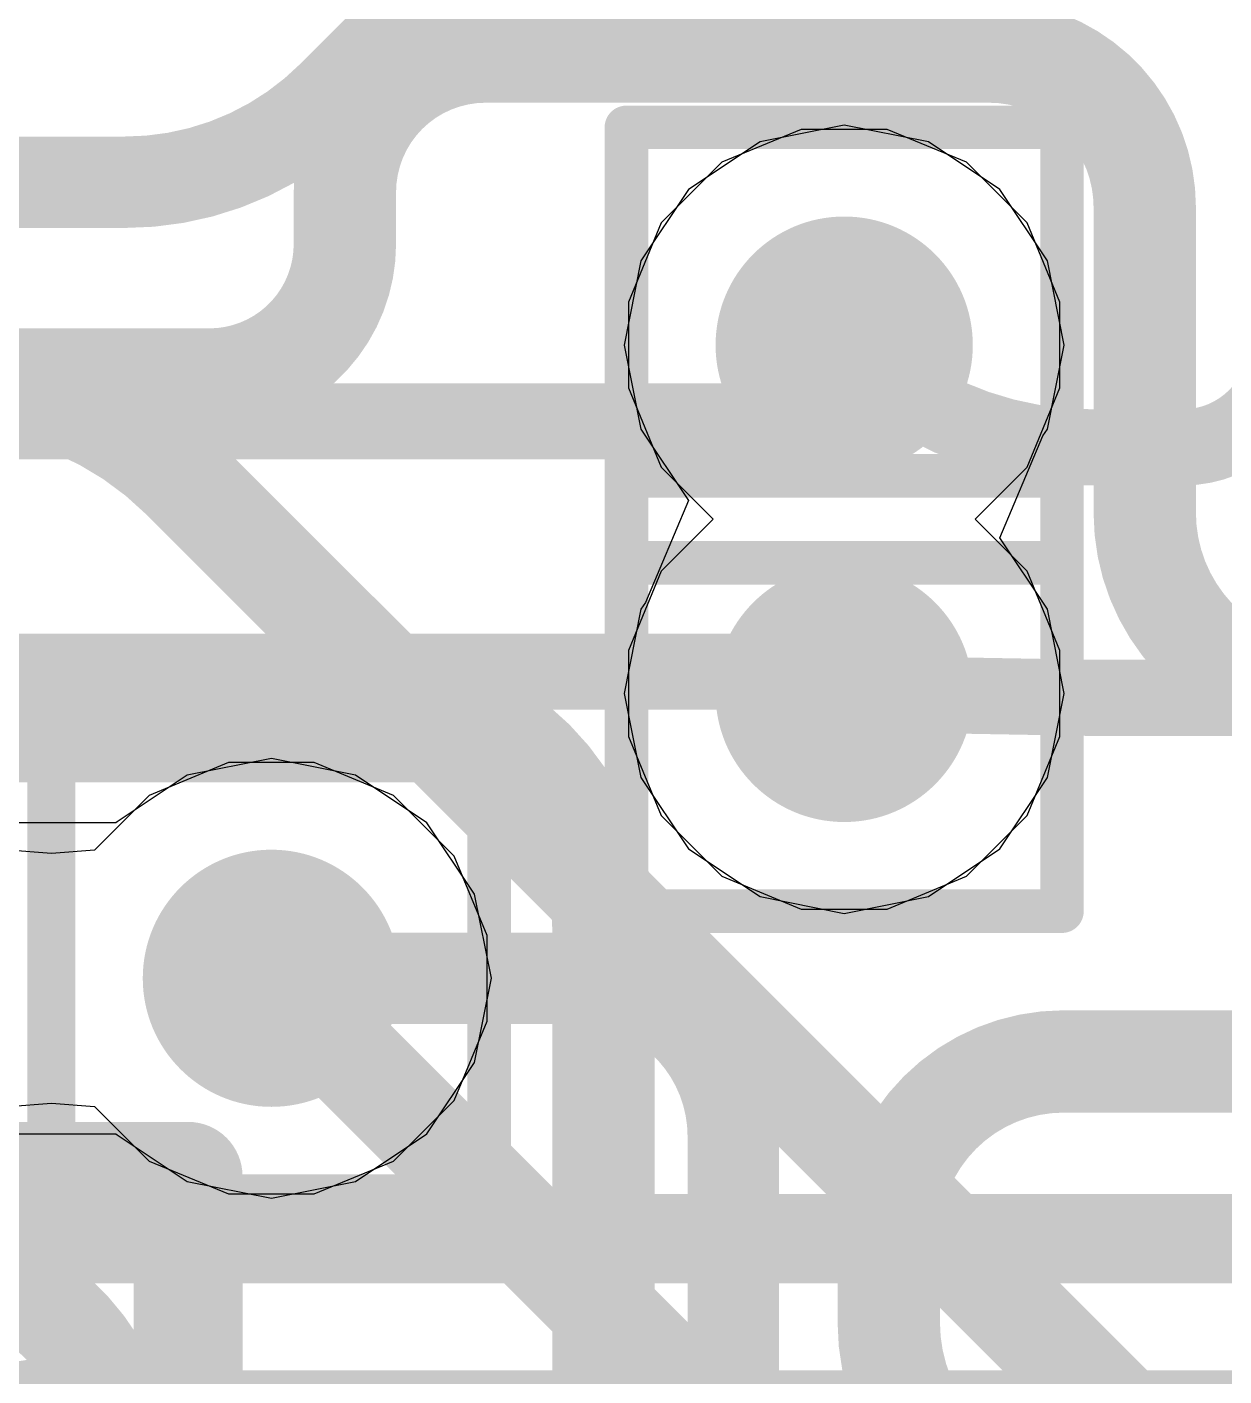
# Model space of a CAD drawing. Header units: inches. Extents: x -6 to 284, y -12 to 154.
# Drawn here: x 62.581 to 63.977, y 1.823 to 3.397 of the extents above; entities that cross this region are included whole.
import ezdxf

# ---------------------------------------------------------------- set-up
doc = ezdxf.new("R2010")
doc.units = ezdxf.units.IN
for name, color, linetype in [('Bottom Layer', 5, 'Continuous'), ('Bottom Overlay', 54, 'Continuous'), ('Drill Drawing', 1, 'Continuous'), ('GND-1', 16, 'Continuous'), ('GND-2', 90, 'Continuous'), ('GND-3', 216, 'Continuous'), ('GND-4', 54, 'Continuous'), ('PWR-1', 156, 'Continuous'), ('PWR-2', 130, 'Continuous'), ('Signal L1', 76, 'Continuous'), ('Signal L2', 6, 'Continuous'), ('Top Layer', 1, 'Continuous'), ('Via Holes', 16, 'Continuous')]:
    doc.layers.add(name, color=color, linetype=linetype)

# ---------------------------------------------------------------- blocks, each defined once
blk = doc.blocks.new('FBGA_153_11_5_13__B_131')
at = {"layer": 'Bottom Overlay'}
for points in [[(2.8750006, 6.4999997, 0.127, 0.127, 0), (5.7500012, 6.4999997, 0.127, 0.127, 0)], [(5.7500012, 3.25000112, 0.127, 0.127, 0), (5.7500012, 6.4999997, 0.127, 0.127, 0)]]:
    blk.add_lwpolyline(points, format="xyseb", dxfattribs=at)
blk.add_lwpolyline([(5.718251199999999, 6.4999997, 0.0635, 0.0635, 1), (5.7817512, 6.4999997, 0.0635, 0.0635, 1)], format="xyseb", close=True, dxfattribs=at)
blk.add_lwpolyline([(5.718251199999999, 6.4999997, 0.0635, 0.0635, 1), (5.7817512, 6.4999997, 0.0635, 0.0635, 1)], format="xyseb", close=True, dxfattribs=at)

msp = doc.modelspace()

# ---------------------------------------------------------------- hatches: boundary and pattern name
at = {"layer": 'Bottom Layer'}
h = msp.add_hatch(color=5, dxfattribs=at)
edge = h.paths.add_edge_path()
edge.add_arc((63.53442969999999, 3.02537876), 0.1499997, 0, 360)
h = msp.add_hatch(color=5, dxfattribs=at)
edge = h.paths.add_edge_path()
edge.add_arc((63.53443224, 2.61897876), 0.1499997, 0, 360)
h = msp.add_hatch(color=5, dxfattribs=at)
edge = h.paths.add_edge_path()
edge.add_arc((62.86641731999999, 2.28669342), 0.1499997, 0, 360)
at = {"layer": 'GND-1'}
h = msp.add_hatch(color=16, dxfattribs=at)
edge = h.paths.add_edge_path()
edge.add_arc((63.53442969999999, 3.02537876), 0.1499997, 0, 360)
h = msp.add_hatch(color=16, dxfattribs=at)
edge = h.paths.add_edge_path()
edge.add_arc((63.53443224, 2.61897876), 0.1499997, 0, 360)
h = msp.add_hatch(color=16, dxfattribs=at)
edge = h.paths.add_edge_path()
edge.add_arc((62.86641731999999, 2.28669342), 0.1499997, 0, 360)
at = {"layer": 'GND-2'}
h = msp.add_hatch(color=90, dxfattribs=at)
edge = h.paths.add_edge_path()
edge.add_arc((63.53442969999999, 3.02537876), 0.1499997, 0, 360)
h = msp.add_hatch(color=90, dxfattribs=at)
edge = h.paths.add_edge_path()
edge.add_arc((63.53443224, 2.61897876), 0.1499997, 0, 360)
h = msp.add_hatch(color=90, dxfattribs=at)
edge = h.paths.add_edge_path()
edge.add_arc((62.86641731999999, 2.28669342), 0.1499997, 0, 360)
at = {"layer": 'GND-3'}
h = msp.add_hatch(color=216, dxfattribs=at)
edge = h.paths.add_edge_path()
edge.add_arc((63.53442969999999, 3.02537876), 0.1499997, 0, 360)
h = msp.add_hatch(color=216, dxfattribs=at)
edge = h.paths.add_edge_path()
edge.add_arc((63.53443224, 2.61897876), 0.1499997, 0, 360)
h = msp.add_hatch(color=216, dxfattribs=at)
edge = h.paths.add_edge_path()
edge.add_arc((62.86641731999999, 2.28669342), 0.1499997, 0, 360)
at = {"layer": 'GND-4'}
h = msp.add_hatch(color=54, dxfattribs=at)
edge = h.paths.add_edge_path()
edge.add_arc((63.53442969999999, 3.02537876), 0.1499997, 0, 360)
h = msp.add_hatch(color=54, dxfattribs=at)
edge = h.paths.add_edge_path()
edge.add_arc((63.53443224, 2.61897876), 0.1499997, 0, 360)
h = msp.add_hatch(color=54, dxfattribs=at)
edge = h.paths.add_edge_path()
edge.add_arc((62.86641731999999, 2.28669342), 0.1499997, 0, 360)
at = {"layer": 'PWR-1'}
h = msp.add_hatch(color=156, dxfattribs=at)
edge = h.paths.add_edge_path()
edge.add_arc((63.53442969999999, 3.02537876), 0.1499997, 0, 360)
h = msp.add_hatch(color=156, dxfattribs=at)
edge = h.paths.add_edge_path()
edge.add_arc((63.53443224, 2.61897876), 0.1499997, 0, 360)
h = msp.add_hatch(color=156, dxfattribs=at)
edge = h.paths.add_edge_path()
edge.add_arc((62.86641731999999, 2.28669342), 0.1499997, 0, 360)
at = {"layer": 'PWR-2'}
h = msp.add_hatch(color=130, dxfattribs=at)
edge = h.paths.add_edge_path()
edge.add_arc((63.53442969999999, 3.02537876), 0.1499997, 0, 360)
h = msp.add_hatch(color=130, dxfattribs=at)
edge = h.paths.add_edge_path()
edge.add_arc((63.53443224, 2.61897876), 0.1499997, 0, 360)
h = msp.add_hatch(color=130, dxfattribs=at)
edge = h.paths.add_edge_path()
edge.add_arc((62.86641731999999, 2.28669342), 0.1499997, 0, 360)
at = {"layer": 'Signal L1'}
h = msp.add_hatch(color=76, dxfattribs=at)
edge = h.paths.add_edge_path()
edge.add_arc((63.53442969999999, 3.02537876), 0.1499997, 0, 360)
h = msp.add_hatch(color=76, dxfattribs=at)
edge = h.paths.add_edge_path()
edge.add_arc((63.53443224, 2.61897876), 0.1499997, 0, 360)
h = msp.add_hatch(color=76, dxfattribs=at)
edge = h.paths.add_edge_path()
edge.add_arc((62.86641731999999, 2.28669342), 0.1499997, 0, 360)
at = {"layer": 'Signal L2'}
h = msp.add_hatch(color=6, dxfattribs=at)
edge = h.paths.add_edge_path()
edge.add_arc((63.53442969999999, 3.02537876), 0.1499997, 0, 360)
h = msp.add_hatch(color=6, dxfattribs=at)
edge = h.paths.add_edge_path()
edge.add_arc((63.53443224, 2.61897876), 0.1499997, 0, 360)
h = msp.add_hatch(color=6, dxfattribs=at)
edge = h.paths.add_edge_path()
edge.add_arc((62.86641731999999, 2.28669342), 0.1499997, 0, 360)
at = {"layer": 'Top Layer'}
h = msp.add_hatch(color=1, dxfattribs=at)
edge = h.paths.add_edge_path()
edge.add_arc((63.53442969999999, 3.02537876), 0.1499997, 0, 360)
h = msp.add_hatch(color=1, dxfattribs=at)
edge = h.paths.add_edge_path()
edge.add_arc((63.53443224, 2.61897876), 0.1499997, 0, 360)
h = msp.add_hatch(color=1, dxfattribs=at)
edge = h.paths.add_edge_path()
edge.add_arc((62.86641731999999, 2.28669342), 0.1499997, 0, 360)
at = {"layer": 'Via Holes'}
h = msp.add_hatch(color=7, dxfattribs=at)
edge = h.paths.add_edge_path()
edge.add_arc((63.53442969999999, 3.02537876), 0.07499858, 0, 360)
h = msp.add_hatch(color=7, dxfattribs=at)
edge = h.paths.add_edge_path()
edge.add_arc((63.53443224, 2.61897876), 0.07499858, 0, 360)
h = msp.add_hatch(color=7, dxfattribs=at)
edge = h.paths.add_edge_path()
edge.add_arc((62.86641731999999, 2.28669342), 0.07499858, 0, 360)

# ---------------------------------------------------------------- linework, layer by layer
at = {"layer": 'Bottom Layer'}
for points in [[(62.35333731999999, 1.98302372, 0.10414, 0.10414, 0), (66.15847575999999, 1.98302372, 0.10414, 0.10414, 0)], [(58.21373168, 1.77728372, 0.10414, 0.10414, 0), (65.92685062, 1.77728372, 0.10414, 0.10414, 0)]]:
    msp.add_lwpolyline(points, format="xyseb", dxfattribs=at)
at = {"layer": 'Drill Drawing'}
for points in [[(63.2804297, 3.27937876, 0.0508, 0.0508, 0), (63.7884297, 3.27937876, 0.0508, 0.0508, 0)], [(63.2804297, 2.77137876, 0.0508, 0.0508, 0), (63.2804297, 3.27937876, 0.0508, 0.0508, 0)], [(63.7884297, 2.77137876, 0.0508, 0.0508, 0), (63.7884297, 3.27937876, 0.0508, 0.0508, 0)], [(63.28043224, 2.87297876, 0.0508, 0.0508, 0), (63.78843223999999, 2.87297876, 0.0508, 0.0508, 0)], [(63.28043224, 2.36497876, 0.0508, 0.0508, 0), (63.28043224, 2.87297876, 0.0508, 0.0508, 0)], [(63.78843223999999, 2.36497876, 0.0508, 0.0508, 0), (63.78843223999999, 2.87297876, 0.0508, 0.0508, 0)], [(63.2804297, 2.77137876, 0.0508, 0.0508, 0), (63.7884297, 2.77137876, 0.0508, 0.0508, 0)], [(62.09933732, 2.54069342, 0.0508, 0.0508, 0), (62.60733732, 2.54069342, 0.0508, 0.0508, 0)], [(62.60733732, 2.03269342, 0.0508, 0.0508, 0), (62.60733732, 2.54069342, 0.0508, 0.0508, 0)], [(62.61241732, 2.54069342, 0.0508, 0.0508, 0), (63.12041731999999, 2.54069342, 0.0508, 0.0508, 0)], [(62.61241732, 2.03269342, 0.0508, 0.0508, 0), (62.61241732, 2.54069342, 0.0508, 0.0508, 0)], [(63.12041731999999, 2.03269342, 0.0508, 0.0508, 0), (63.12041731999999, 2.54069342, 0.0508, 0.0508, 0)], [(63.28043224, 2.36497876, 0.0508, 0.0508, 0), (63.78843223999999, 2.36497876, 0.0508, 0.0508, 0)], [(62.09933732, 2.03269342, 0.0508, 0.0508, 0), (62.60733732, 2.03269342, 0.0508, 0.0508, 0)], [(62.61241732, 2.03269342, 0.0508, 0.0508, 0), (63.12041731999999, 2.03269342, 0.0508, 0.0508, 0)]]:
    msp.add_lwpolyline(points, format="xyseb", dxfattribs=at)
for points in [[(63.2677297, 3.27937876, 0.0254, 0.0254, 1), (63.29312969999999, 3.27937876, 0.0254, 0.0254, 1)], [(63.2677297, 3.27937876, 0.0254, 0.0254, 1), (63.29312969999999, 3.27937876, 0.0254, 0.0254, 1)], [(63.77572969999999, 3.27937876, 0.0254, 0.0254, 1), (63.80112969999999, 3.27937876, 0.0254, 0.0254, 1)], [(63.77572969999999, 3.27937876, 0.0254, 0.0254, 1), (63.80112969999999, 3.27937876, 0.0254, 0.0254, 1)], [(63.26773224, 2.87297876, 0.0254, 0.0254, 1), (63.29313224, 2.87297876, 0.0254, 0.0254, 1)], [(63.26773224, 2.87297876, 0.0254, 0.0254, 1), (63.29313224, 2.87297876, 0.0254, 0.0254, 1)], [(63.77573224, 2.87297876, 0.0254, 0.0254, 1), (63.80113224, 2.87297876, 0.0254, 0.0254, 1)], [(63.77573224, 2.87297876, 0.0254, 0.0254, 1), (63.80113224, 2.87297876, 0.0254, 0.0254, 1)], [(63.2677297, 2.77137876, 0.0254, 0.0254, 1), (63.29312969999999, 2.77137876, 0.0254, 0.0254, 1)], [(63.2677297, 2.77137876, 0.0254, 0.0254, 1), (63.29312969999999, 2.77137876, 0.0254, 0.0254, 1)], [(63.77572969999999, 2.77137876, 0.0254, 0.0254, 1), (63.80112969999999, 2.77137876, 0.0254, 0.0254, 1)], [(63.77572969999999, 2.77137876, 0.0254, 0.0254, 1), (63.80112969999999, 2.77137876, 0.0254, 0.0254, 1)], [(62.59463732, 2.54069342, 0.0254, 0.0254, 1), (62.62003732, 2.54069342, 0.0254, 0.0254, 1)], [(62.59463732, 2.54069342, 0.0254, 0.0254, 1), (62.62003732, 2.54069342, 0.0254, 0.0254, 1)], [(62.59971731999999, 2.54069342, 0.0254, 0.0254, 1), (62.62511732, 2.54069342, 0.0254, 0.0254, 1)], [(62.59971731999999, 2.54069342, 0.0254, 0.0254, 1), (62.62511732, 2.54069342, 0.0254, 0.0254, 1)], [(63.10771731999999, 2.54069342, 0.0254, 0.0254, 1), (63.13311732, 2.54069342, 0.0254, 0.0254, 1)], [(63.10771731999999, 2.54069342, 0.0254, 0.0254, 1), (63.13311732, 2.54069342, 0.0254, 0.0254, 1)], [(63.26773224, 2.36497876, 0.0254, 0.0254, 1), (63.29313224, 2.36497876, 0.0254, 0.0254, 1)], [(63.26773224, 2.36497876, 0.0254, 0.0254, 1), (63.29313224, 2.36497876, 0.0254, 0.0254, 1)], [(63.77573224, 2.36497876, 0.0254, 0.0254, 1), (63.80113224, 2.36497876, 0.0254, 0.0254, 1)], [(63.77573224, 2.36497876, 0.0254, 0.0254, 1), (63.80113224, 2.36497876, 0.0254, 0.0254, 1)], [(62.59463732, 2.03269342, 0.0254, 0.0254, 1), (62.62003732, 2.03269342, 0.0254, 0.0254, 1)], [(62.59463732, 2.03269342, 0.0254, 0.0254, 1), (62.62003732, 2.03269342, 0.0254, 0.0254, 1)], [(62.59971731999999, 2.03269342, 0.0254, 0.0254, 1), (62.62511732, 2.03269342, 0.0254, 0.0254, 1)], [(62.59971731999999, 2.03269342, 0.0254, 0.0254, 1), (62.62511732, 2.03269342, 0.0254, 0.0254, 1)], [(63.10771731999999, 2.03269342, 0.0254, 0.0254, 1), (63.13311732, 2.03269342, 0.0254, 0.0254, 1)], [(63.10771731999999, 2.03269342, 0.0254, 0.0254, 1), (63.13311732, 2.03269342, 0.0254, 0.0254, 1)]]:
    msp.add_lwpolyline(points, format="xyseb", close=True, dxfattribs=at)
at = {"layer": 'GND-1'}
for p, q in [((63.48438407999999, 3.27697846), (63.39191029999999, 3.23867526)), ((63.58447531999999, 3.27697846), (63.48438407999999, 3.27697846)), ((63.67694909999999, 3.23867526), (63.58447531999999, 3.27697846)), ((63.39191029999999, 3.23867526), (63.32113319999999, 3.16789816)), ((63.7477262, 3.16789816), (63.67694909999999, 3.23867526)), ((63.32113319999999, 3.16789816), (63.28283, 3.07542438)), ((63.7860294, 3.07542438), (63.7477262, 3.16789816)), ((63.28283, 3.07542438), (63.28283, 2.97533314)), ((63.7860294, 2.97533314), (63.7860294, 3.07542438)), ((63.28283, 2.97533314), (63.32113319999999, 2.88285936)), ((63.7477262, 2.88285936), (63.7860294, 2.97533314)), ((63.32113319999999, 2.88285936), (63.38181634, 2.82217622)), ((63.68704814, 2.8221813), (63.7477262, 2.88285936)), ((63.38181634, 2.82217622), (63.32113574, 2.76149816)), ((63.74772874, 2.76149816), (63.68704814, 2.8221813)), ((63.32113574, 2.76149816), (63.28283253999999, 2.66902438)), ((63.78603193999999, 2.66902438), (63.74772874, 2.76149816)), ((63.28283253999999, 2.66902438), (63.28283253999999, 2.56893314)), ((63.78603193999999, 2.56893314), (63.78603193999999, 2.66902438)), ((63.28283253999999, 2.56893314), (63.32113574, 2.47645936)), ((63.74772874, 2.47645936), (63.78603193999999, 2.56893314)), ((62.81637169999999, 2.53829312), (62.72389792, 2.49998992)), ((62.91646293999999, 2.53829312), (62.81637169999999, 2.53829312)), ((63.00893671999999, 2.49998992), (62.91646293999999, 2.53829312)), ((62.72389792, 2.49998992), (62.66000676, 2.43609876)), ((63.07971381999999, 2.42921282), (63.00893671999999, 2.49998992)), ((63.32113574, 2.47645936), (63.39191284, 2.40568226)), ((63.67695164, 2.40568226), (63.74772874, 2.47645936)), ((62.60987731999999, 2.43240306), (62.55974788, 2.43609876)), ((62.66000676, 2.43609876), (62.60987731999999, 2.43240306)), ((63.11801702, 2.33673904), (63.07971381999999, 2.42921282)), ((63.39191284, 2.40568226), (63.48438662, 2.36737906)), ((63.58447786, 2.36737906), (63.67695164, 2.40568226)), ((63.48438662, 2.36737906), (63.58447786, 2.36737906)), ((63.11801702, 2.2366478), (63.11801702, 2.33673904)), ((63.07971381999999, 2.14417402), (63.11801702, 2.2366478)), ((62.55974788, 2.13728808), (62.60987731999999, 2.14098378)), ((62.60987731999999, 2.14098378), (62.66000676, 2.13728808)), ((63.00893671999999, 2.07339692), (63.07971381999999, 2.14417402)), ((62.66000676, 2.13728808), (62.72389792, 2.07339692)), ((62.72389792, 2.07339692), (62.81637169999999, 2.03509372)), ((62.91646293999999, 2.03509372), (63.00893671999999, 2.07339692)), ((62.81637169999999, 2.03509372), (62.91646293999999, 2.03509372))]:
    msp.add_line(p, q, dxfattribs=at)
at = {"layer": 'GND-2'}
for p, q in [((63.48438407999999, 3.27697846), (63.39191029999999, 3.23867526)), ((63.58447531999999, 3.27697846), (63.48438407999999, 3.27697846)), ((63.67694909999999, 3.23867526), (63.58447531999999, 3.27697846)), ((63.39191029999999, 3.23867526), (63.32113319999999, 3.16789816)), ((63.7477262, 3.16789816), (63.67694909999999, 3.23867526)), ((63.32113319999999, 3.16789816), (63.28283, 3.07542438)), ((63.7860294, 3.07542438), (63.7477262, 3.16789816)), ((63.28283, 3.07542438), (63.28283, 2.97533314)), ((63.7860294, 2.97533314), (63.7860294, 3.07542438)), ((63.28283, 2.97533314), (63.32113319999999, 2.88285936)), ((63.7477262, 2.88285936), (63.7860294, 2.97533314)), ((63.32113319999999, 2.88285936), (63.38181634, 2.82217622)), ((63.68704814, 2.8221813), (63.7477262, 2.88285936)), ((63.38181634, 2.82217622), (63.32113574, 2.76149816)), ((63.74772874, 2.76149816), (63.68704814, 2.8221813)), ((63.32113574, 2.76149816), (63.28283253999999, 2.66902438)), ((63.78603193999999, 2.66902438), (63.74772874, 2.76149816)), ((63.28283253999999, 2.66902438), (63.28283253999999, 2.56893314)), ((63.78603193999999, 2.56893314), (63.78603193999999, 2.66902438)), ((63.28283253999999, 2.56893314), (63.32113574, 2.47645936)), ((63.74772874, 2.47645936), (63.78603193999999, 2.56893314)), ((62.81637169999999, 2.53829312), (62.72389792, 2.49998992)), ((62.91646293999999, 2.53829312), (62.81637169999999, 2.53829312)), ((63.00893671999999, 2.49998992), (62.91646293999999, 2.53829312)), ((62.72389792, 2.49998992), (62.66000676, 2.43609876)), ((63.07971381999999, 2.42921282), (63.00893671999999, 2.49998992)), ((63.32113574, 2.47645936), (63.39191284, 2.40568226)), ((63.67695164, 2.40568226), (63.74772874, 2.47645936)), ((62.60987731999999, 2.43240306), (62.55974788, 2.43609876)), ((62.66000676, 2.43609876), (62.60987731999999, 2.43240306)), ((63.11801702, 2.33673904), (63.07971381999999, 2.42921282)), ((63.39191284, 2.40568226), (63.48438662, 2.36737906)), ((63.58447786, 2.36737906), (63.67695164, 2.40568226)), ((63.48438662, 2.36737906), (63.58447786, 2.36737906)), ((63.11801702, 2.2366478), (63.11801702, 2.33673904)), ((63.07971381999999, 2.14417402), (63.11801702, 2.2366478)), ((62.55974788, 2.13728808), (62.60987731999999, 2.14098378)), ((62.60987731999999, 2.14098378), (62.66000676, 2.13728808)), ((63.00893671999999, 2.07339692), (63.07971381999999, 2.14417402)), ((62.66000676, 2.13728808), (62.72389792, 2.07339692)), ((62.72389792, 2.07339692), (62.81637169999999, 2.03509372)), ((62.91646293999999, 2.03509372), (63.00893671999999, 2.07339692)), ((62.81637169999999, 2.03509372), (62.91646293999999, 2.03509372))]:
    msp.add_line(p, q, dxfattribs=at)
at = {"layer": 'GND-3'}
for p, q in [((63.48438407999999, 3.27697846), (63.39191029999999, 3.23867526)), ((63.58447531999999, 3.27697846), (63.48438407999999, 3.27697846)), ((63.67694909999999, 3.23867526), (63.58447531999999, 3.27697846)), ((63.39191029999999, 3.23867526), (63.32113319999999, 3.16789816)), ((63.7477262, 3.16789816), (63.67694909999999, 3.23867526)), ((63.32113319999999, 3.16789816), (63.28283, 3.07542438)), ((63.7860294, 3.07542438), (63.7477262, 3.16789816)), ((63.28283, 3.07542438), (63.28283, 2.97533314)), ((63.7860294, 2.97533314), (63.7860294, 3.07542438)), ((63.28283, 2.97533314), (63.32113319999999, 2.88285936)), ((63.7477262, 2.88285936), (63.7860294, 2.97533314)), ((63.32113319999999, 2.88285936), (63.38181634, 2.82217622)), ((63.68704814, 2.8221813), (63.7477262, 2.88285936)), ((63.38181634, 2.82217622), (63.32113574, 2.76149816)), ((63.74772874, 2.76149816), (63.68704814, 2.8221813)), ((63.32113574, 2.76149816), (63.28283253999999, 2.66902438)), ((63.78603193999999, 2.66902438), (63.74772874, 2.76149816)), ((63.28283253999999, 2.66902438), (63.28283253999999, 2.56893314)), ((63.78603193999999, 2.56893314), (63.78603193999999, 2.66902438)), ((63.28283253999999, 2.56893314), (63.32113574, 2.47645936)), ((63.74772874, 2.47645936), (63.78603193999999, 2.56893314)), ((62.81637169999999, 2.53829312), (62.72389792, 2.49998992)), ((62.91646293999999, 2.53829312), (62.81637169999999, 2.53829312)), ((63.00893671999999, 2.49998992), (62.91646293999999, 2.53829312)), ((62.72389792, 2.49998992), (62.66000676, 2.43609876)), ((63.07971381999999, 2.42921282), (63.00893671999999, 2.49998992)), ((63.32113574, 2.47645936), (63.39191284, 2.40568226)), ((63.67695164, 2.40568226), (63.74772874, 2.47645936)), ((62.60987731999999, 2.43240306), (62.55974788, 2.43609876)), ((62.66000676, 2.43609876), (62.60987731999999, 2.43240306)), ((63.11801702, 2.33673904), (63.07971381999999, 2.42921282)), ((63.39191284, 2.40568226), (63.48438662, 2.36737906)), ((63.58447786, 2.36737906), (63.67695164, 2.40568226)), ((63.48438662, 2.36737906), (63.58447786, 2.36737906)), ((63.11801702, 2.2366478), (63.11801702, 2.33673904)), ((63.07971381999999, 2.14417402), (63.11801702, 2.2366478)), ((62.55974788, 2.13728808), (62.60987731999999, 2.14098378)), ((62.60987731999999, 2.14098378), (62.66000676, 2.13728808)), ((63.00893671999999, 2.07339692), (63.07971381999999, 2.14417402)), ((62.66000676, 2.13728808), (62.72389792, 2.07339692)), ((62.72389792, 2.07339692), (62.81637169999999, 2.03509372)), ((62.91646293999999, 2.03509372), (63.00893671999999, 2.07339692)), ((62.81637169999999, 2.03509372), (62.91646293999999, 2.03509372))]:
    msp.add_line(p, q, dxfattribs=at)
at = {"layer": 'GND-4'}
for p, q in [((63.48438407999999, 3.27697846), (63.39191029999999, 3.23867526)), ((63.58447531999999, 3.27697846), (63.48438407999999, 3.27697846)), ((63.67694909999999, 3.23867526), (63.58447531999999, 3.27697846)), ((63.39191029999999, 3.23867526), (63.32113319999999, 3.16789816)), ((63.7477262, 3.16789816), (63.67694909999999, 3.23867526)), ((63.32113319999999, 3.16789816), (63.28283, 3.07542438)), ((63.7860294, 3.07542438), (63.7477262, 3.16789816)), ((63.28283, 3.07542438), (63.28283, 2.97533314)), ((63.7860294, 2.97533314), (63.7860294, 3.07542438)), ((63.28283, 2.97533314), (63.32113319999999, 2.88285936)), ((63.7477262, 2.88285936), (63.7860294, 2.97533314)), ((63.32113319999999, 2.88285936), (63.38181634, 2.82217622)), ((63.68704814, 2.8221813), (63.7477262, 2.88285936)), ((63.38181634, 2.82217622), (63.32113574, 2.76149816)), ((63.74772874, 2.76149816), (63.68704814, 2.8221813)), ((63.32113574, 2.76149816), (63.28283253999999, 2.66902438)), ((63.78603193999999, 2.66902438), (63.74772874, 2.76149816)), ((63.28283253999999, 2.66902438), (63.28283253999999, 2.56893314)), ((63.78603193999999, 2.56893314), (63.78603193999999, 2.66902438)), ((63.28283253999999, 2.56893314), (63.32113574, 2.47645936)), ((63.74772874, 2.47645936), (63.78603193999999, 2.56893314)), ((62.81637169999999, 2.53829312), (62.72389792, 2.49998992)), ((62.91646293999999, 2.53829312), (62.81637169999999, 2.53829312)), ((63.00893671999999, 2.49998992), (62.91646293999999, 2.53829312)), ((62.72389792, 2.49998992), (62.66000676, 2.43609876)), ((63.07971381999999, 2.42921282), (63.00893671999999, 2.49998992)), ((63.32113574, 2.47645936), (63.39191284, 2.40568226)), ((63.67695164, 2.40568226), (63.74772874, 2.47645936)), ((62.60987731999999, 2.43240306), (62.55974788, 2.43609876)), ((62.66000676, 2.43609876), (62.60987731999999, 2.43240306)), ((63.11801702, 2.33673904), (63.07971381999999, 2.42921282)), ((63.39191284, 2.40568226), (63.48438662, 2.36737906)), ((63.58447786, 2.36737906), (63.67695164, 2.40568226)), ((63.48438662, 2.36737906), (63.58447786, 2.36737906)), ((63.11801702, 2.2366478), (63.11801702, 2.33673904)), ((63.07971381999999, 2.14417402), (63.11801702, 2.2366478)), ((62.55974788, 2.13728808), (62.60987731999999, 2.14098378)), ((62.60987731999999, 2.14098378), (62.66000676, 2.13728808)), ((63.00893671999999, 2.07339692), (63.07971381999999, 2.14417402)), ((62.66000676, 2.13728808), (62.72389792, 2.07339692)), ((62.72389792, 2.07339692), (62.81637169999999, 2.03509372)), ((62.91646293999999, 2.03509372), (63.00893671999999, 2.07339692)), ((62.81637169999999, 2.03509372), (62.91646293999999, 2.03509372))]:
    msp.add_line(p, q, dxfattribs=at)
at = {"layer": 'PWR-1'}
for p, q in [((63.53442969999999, 3.2819086), (63.43626123999999, 3.26238108)), ((63.63259815999999, 3.26238108), (63.53442969999999, 3.2819086)), ((63.43626123999999, 3.26238108), (63.35303559999999, 3.20677286)), ((63.7158238, 3.20677286), (63.63259815999999, 3.26238108)), ((63.35303559999999, 3.20677286), (63.29742737999999, 3.12354722)), ((63.77143202, 3.12354722), (63.7158238, 3.20677286)), ((63.29742737999999, 3.12354722), (63.27789986, 3.02537876)), ((63.79095954, 3.02537876), (63.77143202, 3.12354722)), ((63.27789986, 3.02537876), (63.29742737999999, 2.9272103)), ((63.77143202, 2.9272103), (63.79095954, 3.02537876)), ((63.29742737999999, 2.9272103), (63.35303559999999, 2.8439872)), ((63.71582634, 2.80037032), (63.76623518, 2.919432819999999)), ((63.76623518, 2.919432819999999), (63.77143202, 2.9272103)), ((63.35303559999999, 2.8439872), (63.30262675999999, 2.7249247)), ((63.77143456, 2.71714722), (63.71582634, 2.80037032)), ((63.30262675999999, 2.7249247), (63.29742991999999, 2.71714722)), ((63.29742991999999, 2.71714722), (63.27790239999999, 2.61897876)), ((63.79096207999999, 2.61897876), (63.77143456, 2.71714722)), ((63.27790239999999, 2.61897876), (63.29742991999999, 2.5208103)), ((63.77143456, 2.5208103), (63.79096207999999, 2.61897876)), ((62.86641731999999, 2.54322326), (62.76824885999999, 2.52369574)), ((62.96458578, 2.52369574), (62.86641731999999, 2.54322326)), ((62.76824885999999, 2.52369574), (62.6867174, 2.46922036)), ((63.04781142, 2.46808752), (62.96458578, 2.52369574)), ((63.29742991999999, 2.5208103), (63.35303814, 2.43758466)), ((63.71582634, 2.43758466), (63.77143456, 2.5208103)), ((62.68502068, 2.46809006), (62.53473396, 2.46808752)), ((62.6867174, 2.46922036), (62.68502068, 2.46809006)), ((63.10341964, 2.38486188), (63.04781142, 2.46808752)), ((63.35303814, 2.43758466), (63.43626378, 2.38197644)), ((63.6326007, 2.38197644), (63.71582634, 2.43758466)), ((63.12294716, 2.28669342), (63.10341964, 2.38486188)), ((63.43626378, 2.38197644), (63.53443224, 2.36244892)), ((63.53443224, 2.36244892), (63.6326007, 2.38197644)), ((63.10341964, 2.18852496), (63.12294716, 2.28669342)), ((63.04781142, 2.10529932), (63.10341964, 2.18852496)), ((62.53473396, 2.10529678), (62.68502068, 2.10529932)), ((62.68502068, 2.10529932), (62.6867174, 2.10416648)), ((62.6867174, 2.10416648), (62.76824885999999, 2.0496911)), ((62.96458578, 2.0496911), (63.04781142, 2.10529932)), ((62.76824885999999, 2.0496911), (62.86641731999999, 2.03016358)), ((62.86641731999999, 2.03016358), (62.96458578, 2.0496911))]:
    msp.add_line(p, q, dxfattribs=at)
at = {"layer": 'PWR-2'}
for p, q in [((63.53442969999999, 3.2819086), (63.43626123999999, 3.26238108)), ((63.63259815999999, 3.26238108), (63.53442969999999, 3.2819086)), ((63.43626123999999, 3.26238108), (63.35303559999999, 3.20677286)), ((63.7158238, 3.20677286), (63.63259815999999, 3.26238108)), ((63.35303559999999, 3.20677286), (63.29742737999999, 3.12354722)), ((63.77143202, 3.12354722), (63.7158238, 3.20677286)), ((63.29742737999999, 3.12354722), (63.27789986, 3.02537876)), ((63.79095954, 3.02537876), (63.77143202, 3.12354722)), ((63.27789986, 3.02537876), (63.29742737999999, 2.9272103)), ((63.77143202, 2.9272103), (63.79095954, 3.02537876)), ((63.29742737999999, 2.9272103), (63.35303559999999, 2.8439872)), ((63.71582634, 2.80037032), (63.76623518, 2.919432819999999)), ((63.76623518, 2.919432819999999), (63.77143202, 2.9272103)), ((63.35303559999999, 2.8439872), (63.30262675999999, 2.7249247)), ((63.77143456, 2.71714722), (63.71582634, 2.80037032)), ((63.30262675999999, 2.7249247), (63.29742991999999, 2.71714722)), ((63.29742991999999, 2.71714722), (63.27790239999999, 2.61897876)), ((63.79096207999999, 2.61897876), (63.77143456, 2.71714722)), ((63.27790239999999, 2.61897876), (63.29742991999999, 2.5208103)), ((63.77143456, 2.5208103), (63.79096207999999, 2.61897876)), ((62.86641731999999, 2.54322326), (62.76824885999999, 2.52369574)), ((62.96458578, 2.52369574), (62.86641731999999, 2.54322326)), ((62.76824885999999, 2.52369574), (62.6867174, 2.46922036)), ((63.04781142, 2.46808752), (62.96458578, 2.52369574)), ((63.29742991999999, 2.5208103), (63.35303814, 2.43758466)), ((63.71582634, 2.43758466), (63.77143456, 2.5208103)), ((62.68502068, 2.46809006), (62.53473396, 2.46808752)), ((62.6867174, 2.46922036), (62.68502068, 2.46809006)), ((63.10341964, 2.38486188), (63.04781142, 2.46808752)), ((63.35303814, 2.43758466), (63.43626378, 2.38197644)), ((63.6326007, 2.38197644), (63.71582634, 2.43758466)), ((63.12294716, 2.28669342), (63.10341964, 2.38486188)), ((63.43626378, 2.38197644), (63.53443224, 2.36244892)), ((63.53443224, 2.36244892), (63.6326007, 2.38197644)), ((63.10341964, 2.18852496), (63.12294716, 2.28669342)), ((63.04781142, 2.10529932), (63.10341964, 2.18852496)), ((62.53473396, 2.10529678), (62.68502068, 2.10529932)), ((62.68502068, 2.10529932), (62.6867174, 2.10416648)), ((62.6867174, 2.10416648), (62.76824885999999, 2.0496911)), ((62.96458578, 2.0496911), (63.04781142, 2.10529932)), ((62.76824885999999, 2.0496911), (62.86641731999999, 2.03016358)), ((62.86641731999999, 2.03016358), (62.96458578, 2.0496911))]:
    msp.add_line(p, q, dxfattribs=at)
at = {"layer": 'Signal L1'}
for points in [[(62.95212454, 3.20373502, 0.11938, 0.11938, -0.4142135623730951), (63.11622885999999, 3.36783934, 0.11938, 0.11938, 0)], [(63.11622885999999, 3.36783934, 0.11938, 0.11938, 0), (63.70326858, 3.36783934, 0.11938, 0.11938, 0)], [(63.70326858, 3.36783934, 0.11938, 0.11938, -0.4142135623730951), (63.88495732, 3.186150599999999, 0.11938, 0.11938, 0)], [(62.95212454, 3.14318142, 0.11938, 0.11938, 0), (62.95212454, 3.20373502, 0.11938, 0.11938, 0)], [(63.88495732, 2.82972764, 0.11938, 0.11938, 0), (63.88495732, 3.186150599999999, 0.11938, 0.11938, 0)], [(62.95212454, 3.14318142, 0.11938, 0.11938, -0.4142135623730951), (62.79413653999999, 2.98519342, 0.11938, 0.11938, 0)], [(62.45814279999999, 2.98519342, 0.11938, 0.11938, 0), (62.79413653999999, 2.98519342, 0.11938, 0.11938, 0)], [(64.06510428, 2.6189686, 0.11938, 0.11938, -0.3691400561989095), (63.88495732, 2.82972764, 0.11938, 0.11938, 0)], [(61.5053126, 2.62197342, 0.11938, 0.11938, 0), (62.97467211999999, 2.62197342, 0.11938, 0.11938, 0)], [(62.97467211999999, 2.62197342, 0.11938, 0.11938, -0.4142135623730951), (63.25374954, 2.342896, 0.11938, 0.11938, 0)], [(63.25374954, 1.57527244, 0.11938, 0.11938, 0), (63.25374954, 2.342896, 0.11938, 0.11938, 0)], [(63.58643366, 1.9859498, 0.11938, 0.11938, -0.4142135623730951), (63.7901315, 2.18964764, 0.11938, 0.11938, 0)], [(63.7901315, 2.18964764, 0.11938, 0.11938, 0), (64.25639675999999, 2.18964764, 0.11938, 0.11938, 0)], [(63.58643366, 1.8850483, 0.11938, 0.11938, 0), (63.58643366, 1.9859498, 0.11938, 0.11938, 0)], [(62.44707094, 1.95649342, 0.11938, 0.11938, -0.4142135623730951), (62.69743366, 1.7061307, 0.11938, 0.11938, 0)], [(63.81126683999999, 1.66021512, 0.11938, 0.11938, -0.4142135623730951), (63.58643366, 1.8850483, 0.11938, 0.11938, 0)]]:
    msp.add_lwpolyline(points, format="xyseb", dxfattribs=at)
for points in [[(63.08638386, 3.36783934, 0.05969, 0.05969, 1), (63.14607385999999, 3.36783934, 0.05969, 0.05969, 1)], [(63.08638386, 3.36783934, 0.05969, 0.05969, 1), (63.14607385999999, 3.36783934, 0.05969, 0.05969, 1)], [(63.67342358, 3.36783934, 0.05969, 0.05969, 1), (63.73311357999999, 3.36783934, 0.05969, 0.05969, 1)], [(63.67342358, 3.36783934, 0.05969, 0.05969, 1), (63.73311357999999, 3.36783934, 0.05969, 0.05969, 1)], [(62.92227953999999, 3.20373502, 0.05969, 0.05969, 1), (62.98196954, 3.20373502, 0.05969, 0.05969, 1)], [(62.92227953999999, 3.20373502, 0.05969, 0.05969, 1), (62.98196954, 3.20373502, 0.05969, 0.05969, 1)], [(63.85511232, 3.186150599999999, 0.05969, 0.05969, 1), (63.91480231999999, 3.186150599999999, 0.05969, 0.05969, 1)], [(63.85511232, 3.186150599999999, 0.05969, 0.05969, 1), (63.91480231999999, 3.186150599999999, 0.05969, 0.05969, 1)], [(62.92227953999999, 3.14318142, 0.05969, 0.05969, 1), (62.98196954, 3.14318142, 0.05969, 0.05969, 1)], [(62.92227953999999, 3.14318142, 0.05969, 0.05969, 1), (62.98196954, 3.14318142, 0.05969, 0.05969, 1)], [(62.76429153999999, 2.98519342, 0.05969, 0.05969, 1), (62.82398153999999, 2.98519342, 0.05969, 0.05969, 1)], [(62.76429153999999, 2.98519342, 0.05969, 0.05969, 1), (62.82398153999999, 2.98519342, 0.05969, 0.05969, 1)], [(63.85511232, 2.82972764, 0.05969, 0.05969, 1), (63.91480231999999, 2.82972764, 0.05969, 0.05969, 1)], [(63.85511232, 2.82972764, 0.05969, 0.05969, 1), (63.91480231999999, 2.82972764, 0.05969, 0.05969, 1)], [(62.94482712, 2.62197342, 0.05969, 0.05969, 1), (63.00451712, 2.62197342, 0.05969, 0.05969, 1)], [(62.94482712, 2.62197342, 0.05969, 0.05969, 1), (63.00451712, 2.62197342, 0.05969, 0.05969, 1)], [(63.22390454, 2.342896, 0.05969, 0.05969, 1), (63.28359454, 2.342896, 0.05969, 0.05969, 1)], [(63.22390454, 2.342896, 0.05969, 0.05969, 1), (63.28359454, 2.342896, 0.05969, 0.05969, 1)], [(63.7602865, 2.18964764, 0.05969, 0.05969, 1), (63.8199765, 2.18964764, 0.05969, 0.05969, 1)], [(63.7602865, 2.18964764, 0.05969, 0.05969, 1), (63.8199765, 2.18964764, 0.05969, 0.05969, 1)], [(63.55658866, 1.9859498, 0.05969, 0.05969, 1), (63.61627866, 1.9859498, 0.05969, 0.05969, 1)], [(63.55658866, 1.9859498, 0.05969, 0.05969, 1), (63.61627866, 1.9859498, 0.05969, 0.05969, 1)], [(63.55658866, 1.8850483, 0.05969, 0.05969, 1), (63.61627866, 1.8850483, 0.05969, 0.05969, 1)], [(63.55658866, 1.8850483, 0.05969, 0.05969, 1), (63.61627866, 1.8850483, 0.05969, 0.05969, 1)]]:
    msp.add_lwpolyline(points, format="xyseb", close=True, dxfattribs=at)
at = {"layer": 'Signal L2'}
for points in [[(63.65685516, 2.94124888, 0.08889999999999999, 0.08889999999999999, -0.09191874958563527), (63.53442969999999, 3.02537876, 0.08889999999999999, 0.08889999999999999, 0)], [(64.05007001999999, 3.02669702, 0.08889999999999999, 0.08889999999999999, -0.4142135623730951), (63.92942001999999, 2.906047019999999, 0.08889999999999999, 0.08889999999999999, 0)], [(62.48472898, 2.98519342, 0.11938, 0.11938, -0.198640104647777), (62.76304694, 2.86973772, 0.11938, 0.11938, 0)], [(63.82252157999999, 2.906047019999999, 0.08889999999999999, 0.08889999999999999, -0.1050724958078066), (63.65685516, 2.94124888, 0.08889999999999999, 0.08889999999999999, 0)], [(63.82252157999999, 2.906047019999999, 0.08889999999999999, 0.08889999999999999, 0), (63.92942001999999, 2.906047019999999, 0.08889999999999999, 0.08889999999999999, 0)], [(62.76304439999999, 2.86973518, 0.11938, 0.11938, 0), (62.76370733999999, 2.86907478, 0.11938, 0.11938, 0)], [(62.76370733999999, 2.86907478, 0.11938, 0.11938, 0), (64.90101066, 0.7317739999999999, 0.11938, 0.11938, 0)], [(63.53443224, 2.61897876, 0.08889999999999999, 0.08889999999999999, 0), (63.81003494, 2.61405624, 0.08889999999999999, 0.08889999999999999, 0)], [(63.82238187999999, 2.61394702, 0.08889999999999999, 0.08889999999999999, -0.004412829237519377), (63.81003494, 2.61405878, 0.08889999999999999, 0.08889999999999999, 0)], [(63.82238187999999, 2.61394702, 0.08889999999999999, 0.08889999999999999, 0), (63.82239965999999, 2.61394702, 0.08889999999999999, 0.08889999999999999, 0)], [(63.82239965999999, 2.61394702, 0.08889999999999999, 0.08889999999999999, 0), (64.88674602, 2.61311644, 0.08889999999999999, 0.08889999999999999, 0)], [(62.86641731999999, 2.28669342, 0.11938, 0.11938, 0), (64.79756153999999, 0.3555492, 0.11938, 0.11938, 0)], [(62.45649941999999, 1.71496482, 0.11938, 0.11938, -0.9995775986447135), (62.79872124, 1.37182352, 0.11938, 0.11938, 0)]]:
    msp.add_lwpolyline(points, format="xyseb", dxfattribs=at)
for points in [[(63.5122047, 3.02537876, 0.04445, 0.04445, 1), (63.5566547, 3.02537876, 0.04445, 0.04445, 1)], [(63.63463015999999, 2.94124888, 0.04445, 0.04445, 1), (63.67908015999999, 2.94124888, 0.04445, 0.04445, 1)], [(63.63463015999999, 2.94124888, 0.04445, 0.04445, 1), (63.67908015999999, 2.94124888, 0.04445, 0.04445, 1)], [(63.80029658, 2.906047019999999, 0.04445, 0.04445, 1), (63.84474658, 2.906047019999999, 0.04445, 0.04445, 1)], [(63.80029658, 2.906047019999999, 0.04445, 0.04445, 1), (63.84474658, 2.906047019999999, 0.04445, 0.04445, 1)], [(63.90719502, 2.906047019999999, 0.04445, 0.04445, 1), (63.95164502, 2.906047019999999, 0.04445, 0.04445, 1)], [(63.90719502, 2.906047019999999, 0.04445, 0.04445, 1), (63.95164502, 2.906047019999999, 0.04445, 0.04445, 1)], [(62.7331994, 2.86973518, 0.05969, 0.05969, 1), (62.79288939999999, 2.86973518, 0.05969, 0.05969, 1)], [(62.73320193999999, 2.86973772, 0.05969, 0.05969, 1), (62.79289194, 2.86973772, 0.05969, 0.05969, 1)], [(62.73386233999999, 2.86907478, 0.05969, 0.05969, 1), (62.79355234, 2.86907478, 0.05969, 0.05969, 1)], [(62.73386233999999, 2.86907478, 0.05969, 0.05969, 1), (62.79355234, 2.86907478, 0.05969, 0.05969, 1)], [(63.51220724, 2.61897876, 0.04445, 0.04445, 1), (63.55665723999999, 2.61897876, 0.04445, 0.04445, 1)], [(63.78780994, 2.61405878, 0.04445, 0.04445, 1), (63.83225993999999, 2.61405878, 0.04445, 0.04445, 1)], [(63.78780994, 2.61405624, 0.04445, 0.04445, 1), (63.83225993999999, 2.61405624, 0.04445, 0.04445, 1)], [(63.80015688, 2.61394702, 0.04445, 0.04445, 1), (63.84460687999999, 2.61394702, 0.04445, 0.04445, 1)], [(63.80015688, 2.61394702, 0.04445, 0.04445, 1), (63.84460687999999, 2.61394702, 0.04445, 0.04445, 1)], [(63.80017466, 2.61394702, 0.04445, 0.04445, 1), (63.84462465999999, 2.61394702, 0.04445, 0.04445, 1)], [(63.80017466, 2.61394702, 0.04445, 0.04445, 1), (63.84462465999999, 2.61394702, 0.04445, 0.04445, 1)], [(62.83657231999999, 2.28669342, 0.05969, 0.05969, 1), (62.89626232, 2.28669342, 0.05969, 0.05969, 1)]]:
    msp.add_lwpolyline(points, format="xyseb", close=True, dxfattribs=at)
at = {"layer": 'Top Layer'}
for points in [[(62.9382536, 3.31615034, 0.10668, 0.10668, 0), (63.55983986, 3.9377366, 0.10668, 0.10668, 0)], [(62.9382536, 3.31615034, 0.10668, 0.10668, -0.1998207103553625), (62.69494191999999, 3.21535806, 0.10668, 0.10668, 0)], [(61.31141407999999, 3.21535806, 0.10668, 0.10668, 0), (62.69494191999999, 3.21535806, 0.10668, 0.10668, 0)], [(63.53442969999999, 3.02537876, 0.08889999999999999, 0.08889999999999999, -0.4142135623730951), (63.44552969999999, 2.93647876, 0.08889999999999999, 0.08889999999999999, 0)], [(61.31942269999999, 2.93647876, 0.08889999999999999, 0.08889999999999999, 0), (63.44552969999999, 2.93647876, 0.08889999999999999, 0.08889999999999999, 0)], [(61.28954975999999, 2.64437876, 0.08889999999999999, 0.08889999999999999, 0), (63.50680973999999, 2.64437876, 0.08889999999999999, 0.08889999999999999, 0)], [(62.86641731999999, 2.28669342, 0.10668, 0.10668, 0), (63.22059492, 2.28669342, 0.10668, 0.10668, 0)], [(63.22059492, 2.28669342, 0.10668, 0.10668, -0.4142135623730951), (63.40513862, 2.10214972, 0.10668, 0.10668, 0)], [(63.40513862, 1.21012458, 0.10668, 0.10668, 0), (63.40513862, 2.10214972, 0.10668, 0.10668, 0)]]:
    msp.add_lwpolyline(points, format="xyseb", dxfattribs=at)
for points in [[(62.9115836, 3.31615034, 0.05333999999999999, 0.05333999999999999, 1), (62.9649236, 3.31615034, 0.05333999999999999, 0.05333999999999999, 1)], [(62.9115836, 3.31615034, 0.05333999999999999, 0.05333999999999999, 1), (62.9649236, 3.31615034, 0.05333999999999999, 0.05333999999999999, 1)], [(62.66827192, 3.21535806, 0.05333999999999999, 0.05333999999999999, 1), (62.72161192, 3.21535806, 0.05333999999999999, 0.05333999999999999, 1)], [(62.66827192, 3.21535806, 0.05333999999999999, 0.05333999999999999, 1), (62.72161192, 3.21535806, 0.05333999999999999, 0.05333999999999999, 1)], [(63.5122047, 3.02537876, 0.04445, 0.04445, 1), (63.5566547, 3.02537876, 0.04445, 0.04445, 1)], [(63.42330469999999, 2.93647876, 0.04445, 0.04445, 1), (63.4677547, 2.93647876, 0.04445, 0.04445, 1)], [(63.42330469999999, 2.93647876, 0.04445, 0.04445, 1), (63.4677547, 2.93647876, 0.04445, 0.04445, 1)], [(63.48458473999999, 2.64437876, 0.04445, 0.04445, 1), (63.52903474, 2.64437876, 0.04445, 0.04445, 1)], [(62.83974732, 2.28669342, 0.05333999999999999, 0.05333999999999999, 1), (62.89308732, 2.28669342, 0.05333999999999999, 0.05333999999999999, 1)], [(63.19392491999999, 2.28669342, 0.05333999999999999, 0.05333999999999999, 1), (63.24726492, 2.28669342, 0.05333999999999999, 0.05333999999999999, 1)], [(63.19392491999999, 2.28669342, 0.05333999999999999, 0.05333999999999999, 1), (63.24726492, 2.28669342, 0.05333999999999999, 0.05333999999999999, 1)], [(63.37846861999999, 2.10214972, 0.05333999999999999, 0.05333999999999999, 1), (63.43180861999999, 2.10214972, 0.05333999999999999, 0.05333999999999999, 1)], [(63.37846861999999, 2.10214972, 0.05333999999999999, 0.05333999999999999, 1), (63.43180861999999, 2.10214972, 0.05333999999999999, 0.05333999999999999, 1)]]:
    msp.add_lwpolyline(points, format="xyseb", close=True, dxfattribs=at)

# ---------------------------------------------------------------- block references
msp.add_blockref('FBGA_153_11_5_13__B_131', (57.01928143999999, -4.44436246))

doc.saveas('drawing.dxf')
